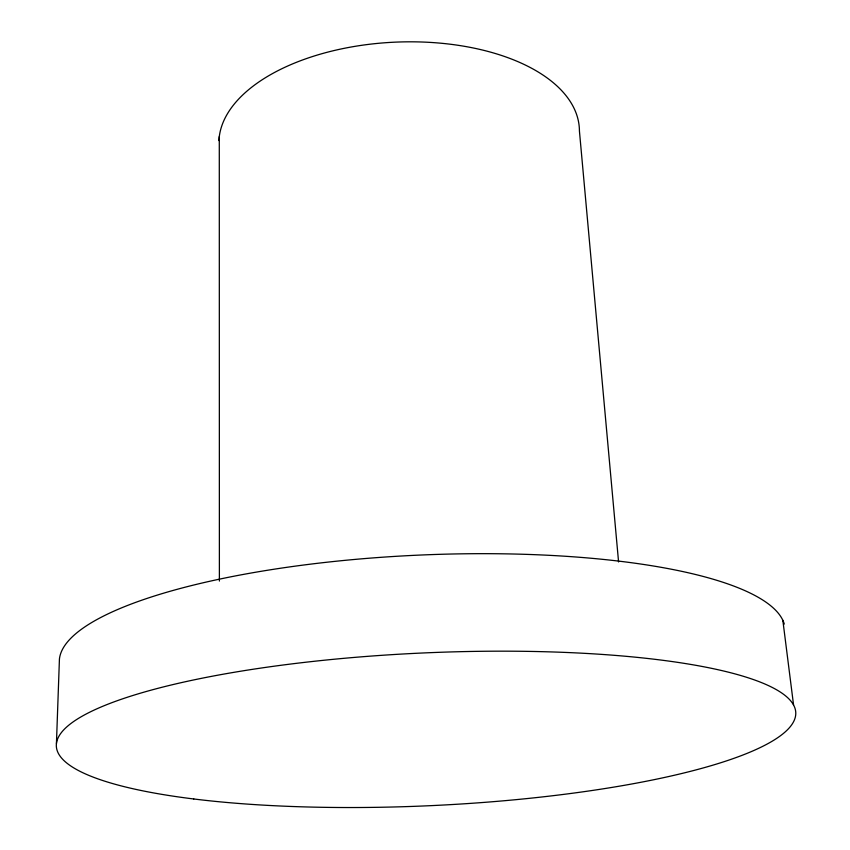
<?xml version="1.0" encoding="UTF-8"?>
<svg xmlns="http://www.w3.org/2000/svg" width="850" height="850" viewBox="0 0 850 850"><rect width="100%" height="100%" fill="white"/><g stroke="black" fill="none" stroke-linecap="round" stroke-linejoin="round"><path stroke-width="1.27" d="M56.44 743.495L59.426 659.122A363.322 91.056 -2.6 0 1 413.939 555.347A363.322 91.056 -2.6 0 1 784.284 624.091M782.839 620.298L793.56 705.011M618.577 561.946L579.424 130.964A180.402 95.019 -2.6 0 0 401.253 41.937A180.402 95.019 -2.6 0 0 218.939 140.579M219.289 136.616L219.385 581.071M193.779 798.979A370.09 76.436 -2.6 0 0 791.308 725.337A370.09 76.436 -2.6 0 0 293.059 663.744A370.09 76.436 -2.6 0 0 193.779 798.979"/></g></svg>
